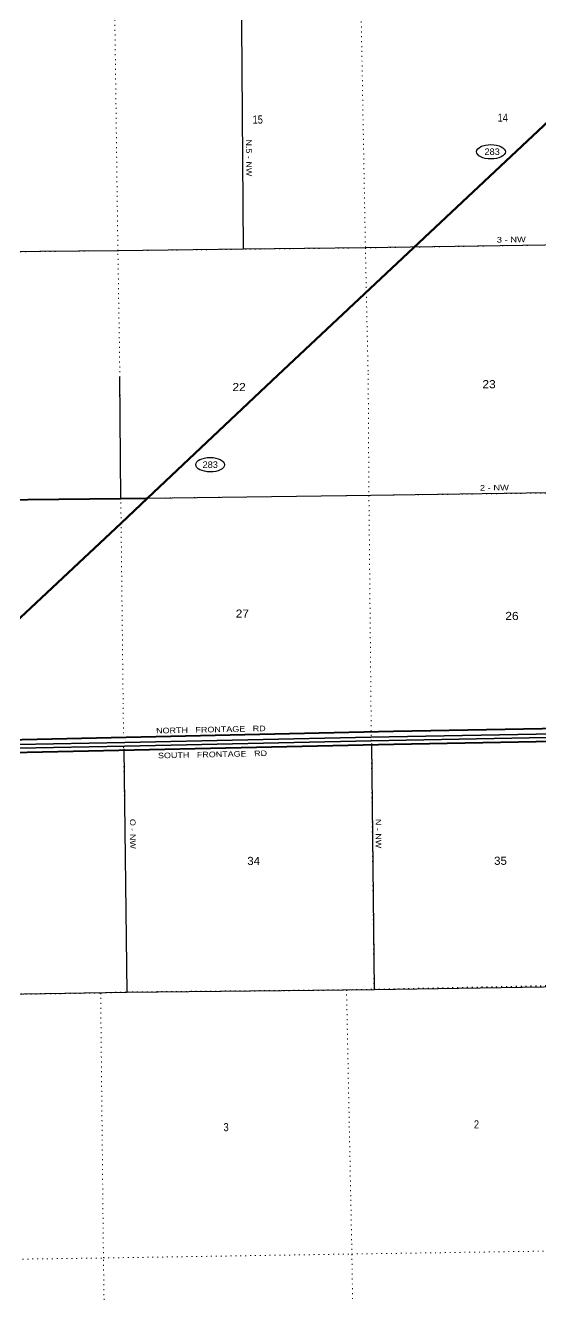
# Model space of a CAD drawing. Header units: feet. Extents: x 248627 to 501257, y -181930 to 5472.
# Drawn here: x 295642 to 306705, y -155285 to -128002 of the extents above; entities that cross this region are included whole.
import ezdxf
from ezdxf.enums import TextEntityAlignment as Align

# ---------------------------------------------------------------- set-up
doc = ezdxf.new("R2010")
doc.units = ezdxf.units.FT
doc.header["$LTSCALE"] = 70
doc.linetypes.add('DOTTED', pattern=[1.5, 0.3, -1.2])
for name, color, linetype, lineweight in [('17', 7, 'Continuous', 25), ('18', 7, 'Continuous', 35), ('23', 7, 'Continuous', 70), ('26', 7, 'Continuous', 40), ('27', 7, 'Continuous', 40), ('29', 7, 'Continuous', 25), ('6', 7, 'DOTTED', 25), ('7', 7, 'DOTTED', 13)]:
    doc.layers.add(name, color=color, linetype=linetype, lineweight=lineweight)
doc.layers.add('30', color=7, linetype='Continuous')

msp = doc.modelspace()

# ---------------------------------------------------------------- linework, layer by layer
at = {"layer": '17'}
for centre, major_axis in [((305639.16, -130716.31), (309.24, -1)), ((299608.6, -137437.91), (-309.24, 1))]:
    msp.add_ellipse(centre, major_axis=major_axis, ratio=0.500121, dxfattribs=at)
at = {"layer": '18'}
for points in [[(294618.68, -143465.11), (294707.68, -143463.9), (297773.42, -143407.55), (303062.23, -143293.35), (307397.34, -143211.21)], [(293230.7, -143813.39), (293350, -143770.8), (293619.86, -143674.45), (293643.12, -143666.14), (293669.86, -143658.73), (293671.8, -143658.19), (294020.99, -143582.32), (294349.96, -143546.25), (294375.53, -143543.44), (294399.96, -143543.11), (294708.88, -143538.89), (297774.92, -143482.54), (303063.75, -143368.33), (308346.13, -143268.25), (308381.71, -143267.58)]]:
    msp.add_lwpolyline(points, dxfattribs=at)
at = {"layer": '23'}
for p, q in [((301061.84, -135512.6), (308180.35, -128826.78)), ((298264.13, -138157.63), (301061.84, -135512.6))]:
    msp.add_line(p, q, dxfattribs=at)
msp.add_lwpolyline([(293705.18, -142434.62), (297696.73, -138692.57), (298264.13, -138157.63)], dxfattribs=at)
at = {"layer": '26'}
for points in [[(292358.4, -138224.23), (297694.4, -138165.43), (298235.85, -138158.01), (298264.13, -138157.63)], [(307141.37, -143106.84), (303546.83, -143170.39), (294930.23, -143358.65)], [(308142.59, -143364.17), (303552.27, -143445.34), (294360.96, -143646.16), (294335.38, -143646.72), (294310.96, -143649.67), (294001.64, -143686.99), (293699.51, -143755.53), (293673.94, -143761.33), (293649.51, -143770.05), (293449.01, -143841.63)]]:
    msp.add_lwpolyline(points, dxfattribs=at)
at = {"layer": '29'}
for p, q in [((297688, -138170.05), (297670.66, -135556.62)), ((303073, -143426.05), (303133, -148715.05)), ((297754, -143539.05), (297819, -148777.05))]:
    msp.add_line(p, q, dxfattribs=at)
for points in [[(308245.04, -132698.74), (302942.8, -132779.8), (300326.6, -132808.62), (300247.53, -122160.74)], [(300326.6, -132808.62), (297628.15, -132840.89), (295110.89, -132867.93)], [(298260.85, -138157.67), (303062.45, -138091.92), (308311.77, -138014.72)], [(312852.62, -148556.6), (308129, -148638.05), (303135, -148719.05), (297819, -148775.05), (292503, -148862.05), (291950, -148856.05), (289124, -148940.05), (287699, -148954.05)]]:
    msp.add_lwpolyline(points, dxfattribs=at)
at = {"layer": '6'}
msp.add_lwpolyline([(286444.02, -148931.46), (286644.33, -148928.73), (287220.45, -148919.37), (291942.18, -148864.65), (292496.97, -148851.71), (297257.72, -148780.1), (297826.5, -148762.87), (302537.47, -148716.38), (303128.49, -148704.74), (307866.57, -148605.41), (308448.13, -148624.14), (312857.04, -148557.44)], dxfattribs=at)
at = {"layer": '7'}
for points in [[(302720.31, -116684.27), (302789.29, -122148.23), (302844.8, -127394.83), (302942.8, -132779.8), (303001.09, -135486.24)], [(297670.66, -135556.62), (297628.15, -132840.89), (297557.11, -127503.87), (297478.67, -122209.27), (297428.81, -116807.47)], [(295110.44, -132867.94), (297628.15, -132840.89), (302942.8, -132779.8), (308245.04, -132698.74), (312633.41, -132621.32)], [(297826.5, -148762.87), (297751.55, -143522.68), (297690.38, -138165.51), (297670.67, -135557.39)], [(303002.15, -135486.17), (303018.3, -138096.82), (303070.84, -143423.97), (303128.49, -148704.74)], [(287043.05, -138326.88), (287127.45, -138323.2), (292358.4, -138232.27), (297690.38, -138165.51), (303018.3, -138096.82), (308307.99, -138026.86), (312711.86, -137953.09)], [(297689.28, -180825.68), (297650.41, -175686.96), (297602.61, -170395.93), (297504.27, -165091.82), (297395.88, -159787.9), (297317.53, -154477.35), (297257.72, -148780.1)], [(302537.47, -148716.38), (302653.18, -154392.41), (302729.28, -159690.92), (302797.58, -165001.67), (302874.42, -170308.01), (302933.86, -175607.07), (302994.08, -180915.96), (303001.5, -181293.13)], [(288406.04, -154575.97), (292009.83, -154551.68), (297317.53, -154477.35), (302653.18, -154392.41), (307952.72, -154312.2), (312928.02, -154257.65)]]:
    msp.add_lwpolyline(points, dxfattribs=at)

# ---------------------------------------------------------------- texts
at = {"layer": '17', "width": 1.05}
for p in [(305665.21, -130784.62), (299611.51, -137506.22)]:
    msp.add_text('283', height=140, dxfattribs=at).set_placement(p, align=Align.CENTER)
at = {"layer": '27', "width": 1.2}
for s, p in [('NORTH   FRONTAGE   RD', (298449.42, -143211.75)), ('SOUTH   FRONTAGE   RD', (298490.04, -143745.99))]:
    msp.add_text(s, height=120, rotation=1.252, dxfattribs=at).set_placement(p)
at = {"layer": '30'}
for s, rotation, width, p in [('N.5 - NW', 270.425, 1.2, (300379.1, -130451.8)), ('3 - NW', 0.876, 1.25, (305765.17, -132666.64)), ('2 - NW', 0.758, 1.25, (305402.11, -137995.29)), ('O - NW', 270.625, 1.2, (297885.21, -145047.49)), ('N - NW', 270.625, 1.2, (303160.38, -145047.49))]:
    msp.add_text(s, height=120, rotation=rotation, dxfattribs=dict(at, width=width)).set_placement(p)
at = {"layer": '7'}
for s, width, p in [('15', 0.85, (300520.77, -130111.24)), ('14', 0.85, (305782.23, -130070.44)), ('22', 1.1, (300086.88, -135857.43)), ('23', 1.1, (305455.17, -135795.86)), ('27', 1.1, (300157.09, -140724.14)), ('26', 1.1, (305947.5, -140774.23)), ('34', 1.05, (300406.55, -146036.37)), ('35', 1.05, (305706.79, -146032.44)), ('3', 0.85, (299896.58, -151753.56)), ('2', 0.85, (305273.66, -151694.92))]:
    msp.add_text(s, height=175, dxfattribs=dict(at, width=width)).set_placement(p)

doc.saveas('drawing.dxf')
